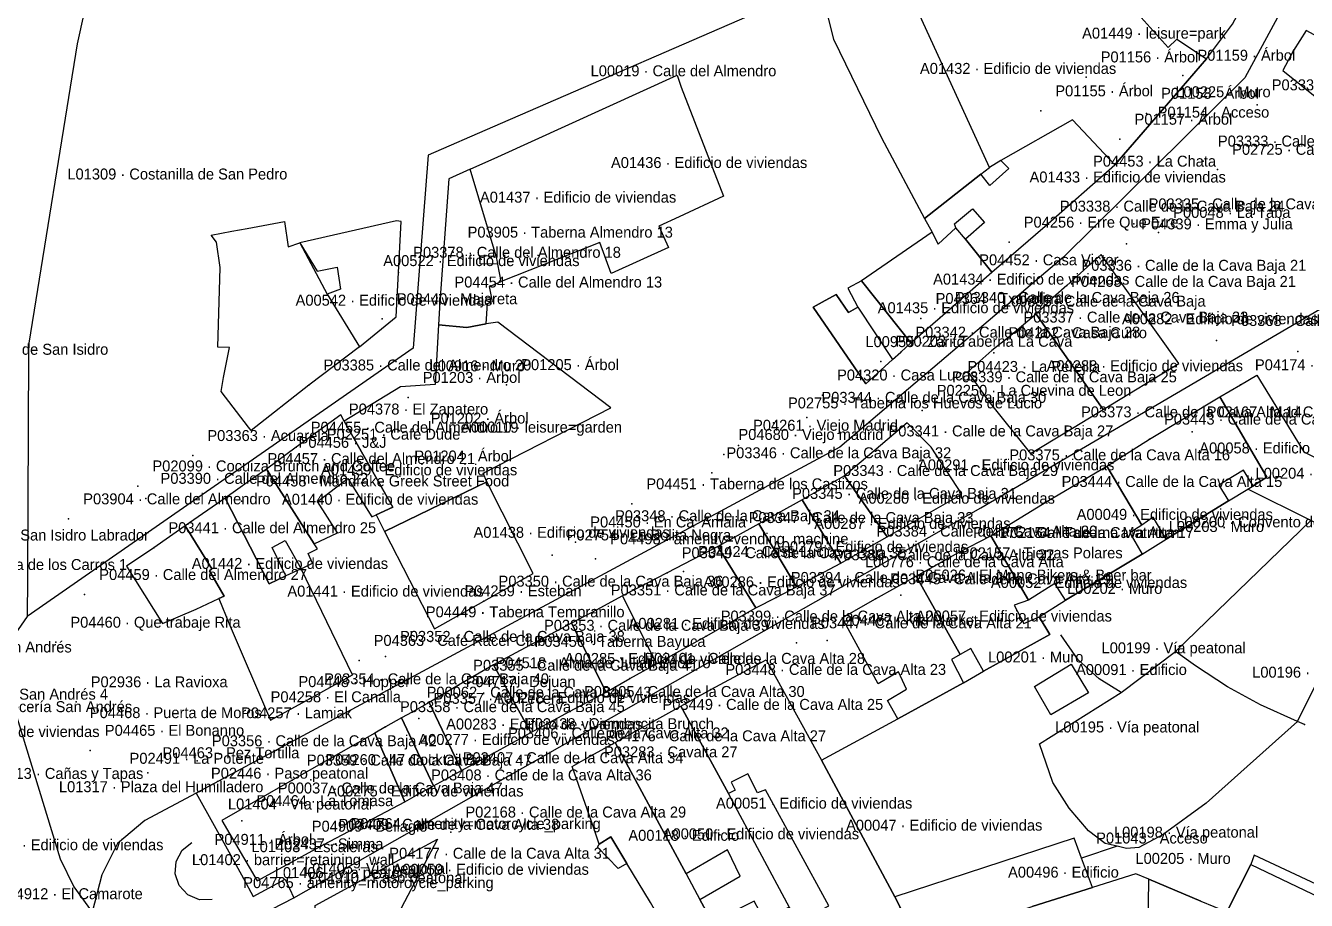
# Model space of a CAD drawing. Header units: metres. Extents: x 436207 to 441321, y 4465685 to 4475088.
# Drawn here: x 439697.8 to 439873.2, y 4473693.7 to 4473813.5 of the extents above; entities that cross this region are included whole.
import ezdxf

# ---------------------------------------------------------------- set-up
doc = ezdxf.new("R2010")
doc.units = ezdxf.units.M
for name, color, linetype, true_color in [('G_A_EDI', 7, 'CONTINUOUS', 0xa4a4a4), ('G_A_UMB', 7, 'CONTINUOUS', 0x9e6a39), ('G_A_VER', 7, 'CONTINUOUS', 0x4d745d), ('G_L_ACC', 7, 'CONTINUOUS', 0xe68241), ('G_L_BAR', 7, 'CONTINUOUS', 0x333333), ('G_L_EQU', 7, 'CONTINUOUS', 0x8e5aa4), ('G_L_VIA', 7, 'CONTINUOUS', 0x555555), ('G_P_ACC', 7, 'CONTINUOUS', 0xe68241), ('G_P_COM', 7, 'CONTINUOUS', 0xce3b37), ('G_P_EQU', 7, 'CONTINUOUS', 0x8e5aa4), ('G_P_PAT', 7, 'CONTINUOUS', 0xa63603), ('G_P_UMB', 7, 'CONTINUOUS', 0x9e6a39), ('G_P_VER', 7, 'CONTINUOUS', 0x4d745d), ('T_A_EDI', 7, 'CONTINUOUS', 0xa4a4a4), ('T_A_PAT', 7, 'CONTINUOUS', 0xa63603), ('T_A_VER', 7, 'CONTINUOUS', 0x4d745d), ('T_A_VIA', 7, 'CONTINUOUS', 0x555555), ('T_L_ACC', 7, 'CONTINUOUS', 0xe68241), ('T_L_BAR', 7, 'CONTINUOUS', 0x333333), ('T_L_EQU', 7, 'CONTINUOUS', 0x8e5aa4), ('T_L_VIA', 7, 'CONTINUOUS', 0x555555), ('T_P_ACC', 7, 'CONTINUOUS', 0xe68241), ('T_P_COM', 7, 'CONTINUOUS', 0xce3b37), ('T_P_DIR', 7, 'CONTINUOUS', 0x756bb1), ('T_P_EQU', 7, 'CONTINUOUS', 0x8e5aa4), ('T_P_PAT', 7, 'CONTINUOUS', 0xa63603), ('T_P_UMB', 7, 'CONTINUOUS', 0x9e6a39), ('T_P_VER', 7, 'CONTINUOUS', 0x4d745d)]:
    doc.layers.add(name, color=color, linetype=linetype, true_color=true_color)

msp = doc.modelspace()

# ---------------------------------------------------------------- linework, layer by layer
at = {"layer": 'G_A_EDI'}
for points in [[(439859.49, 4473808.93), (439863.03, 4473813.7), (439869.16, 4473825.17), (439866.81, 4473828.11), (439850.14, 4473824.53), (439851.27, 4473820.38), (439850.11, 4473815.05), (439854.22, 4473810.51), (439855.43, 4473811.66)], [(439820.88, 4473787.08), (439828.57, 4473793.17), (439829.77, 4473794.05), (439818.49, 4473818.71), (439812.9, 4473817.37), (439807.33, 4473816), (439808.44, 4473811.65), (439814.97, 4473798.14)], [(439873.13, 4473812.84), (439871.4, 4473810.1), (439869.94, 4473807.37), (439887.79, 4473793.02), (439888.29, 4473795.4), (439889.83, 4473802.74), (439882.38, 4473806.7), (439881.26, 4473804.28), (439878.57, 4473805.92), (439879.83, 4473808.21), (439880.26, 4473808.95)], [(439787.04, 4473806.7), (439787.58, 4473805.06), (439793.38, 4473790.16), (439787.29, 4473787.32), (439784.51, 4473786.06), (439785.84, 4473783.12), (439777.97, 4473779.58), (439776.41, 4473783.8), (439762.94, 4473778.46), (439762.47, 4473780.85), (439762.36, 4473781.4), (439762.25, 4473781.95), (439758.7, 4473793.84), (439762.45, 4473795.53)], [(439821.92, 4473785.22), (439822.73, 4473783.59), (439825.18, 4473785.83), (439824.99, 4473786.34), (439827.46, 4473788.43), (439829.09, 4473786.53), (439826.5, 4473784.26), (439830.11, 4473779.73), (439837.41, 4473786.03), (439846.94, 4473794.45), (439841.15, 4473800.6), (439831.35, 4473795.05), (439832.41, 4473793.95), (439829.84, 4473791.62), (439828.57, 4473793.17), (439820.88, 4473787.08)], [(439758.7, 4473793.84), (439755.74, 4473792.5), (439754.53, 4473775.64), (439754.35, 4473772.55), (439758.22, 4473772.16), (439760.86, 4473772.68), (439761.03, 4473775.43), (439761.72, 4473775.71), (439761.31, 4473777.76), (439762.94, 4473778.46), (439762.47, 4473780.85), (439760.06, 4473780.88), (439759.99, 4473782.02), (439762.25, 4473781.95)], [(439743.53, 4473769.54), (439736.61, 4473764.28), (439728.72, 4473758.07), (439728.33, 4473758.51), (439724.58, 4473763.39), (439724.93, 4473765.33), (439725.71, 4473769.43), (439724.12, 4473769.48), (439724.44, 4473780.36), (439723.96, 4473783.85), (439723.2, 4473784.81), (439726.06, 4473785.35), (439728.15, 4473785.74), (439733.28, 4473786.7), (439733.76, 4473783.21), (439735.36, 4473783.76), (439739.12, 4473776.75)], [(439749.22, 4473786.68), (439748.59, 4473786.79), (439735.36, 4473783.76), (439737.75, 4473779.87), (439740.49, 4473780.42), (439740.91, 4473777.43), (439739.12, 4473776.75), (439743.53, 4473769.54), (439748.53, 4473773.63), (439748.88, 4473779.71)], [(439821.92, 4473785.22), (439812.24, 4473778.55), (439819.01, 4473770.05), (439823.02, 4473773.53), (439830.11, 4473779.73), (439826.5, 4473784.26), (439825.18, 4473785.83), (439822.73, 4473783.59)], [(439845.08, 4473782.17), (439840.37, 4473777.93), (439838.51, 4473776.26), (439836.15, 4473774.01), (439845.33, 4473760.92), (439855.68, 4473767.22)], [(439812.87, 4473764.45), (439816.48, 4473767.77), (439817.64, 4473768.78), (439819.01, 4473770.05), (439812.24, 4473778.55), (439810.38, 4473777.55), (439811.76, 4473774.94), (439810.47, 4473774.2), (439808.8, 4473776.7), (439806.87, 4473775.64), (439805.65, 4473774.97)], [(439836.15, 4473774.01), (439832.42, 4473770.84), (439830.12, 4473769.01), (439826.83, 4473766.1), (439829.51, 4473762.26), (439835.39, 4473754.93), (439840.31, 4473757.86), (439845.33, 4473760.92)], [(439845.82, 4473753.18), (439851.68, 4473756.87), (439861.29, 4473762.65), (439867.76, 4473751.65), (439866.64, 4473750.97), (439865.88, 4473750.5), (439864.55, 4473752.65), (439861.18, 4473750.58), (439862.51, 4473748.43), (439853.96, 4473743.18), (439852.17, 4473746.19), (439850.64, 4473745.11)], [(439745.83, 4473746.52), (439748.11, 4473747.55), (439741.43, 4473759.36), (439740.99, 4473760.19), (439734.86, 4473755.76), (439730.8, 4473752.79), (439737.34, 4473742.55), (439740.52, 4473744.06), (439737.79, 4473748.33), (439741.93, 4473751.51), (439745.21, 4473746.23)], [(439818.49, 4473759.12), (439813.95, 4473755.25), (439809.95, 4473751.87), (439815.79, 4473743.5), (439826, 4473749.34), (439821.78, 4473755.79)], [(439829.94, 4473743.62), (439837.65, 4473748.33), (439845.82, 4473753.18), (439850.64, 4473745.11), (439848.99, 4473744.05), (439850.69, 4473741.15), (439840.18, 4473734.81), (439838.74, 4473737.1), (439835.12, 4473734.85)], [(439730.8, 4473752.79), (439728.93, 4473751.47), (439725.16, 4473748.81), (439731.14, 4473737.05), (439733.45, 4473738.18), (439731.59, 4473742.03), (439733.34, 4473742.99), (439735.53, 4473739.14), (439737.09, 4473739.91), (439736.49, 4473741.24), (439737.78, 4473741.86), (439737.34, 4473742.55)], [(439809.95, 4473751.87), (439806.39, 4473749.83), (439804.14, 4473748.59), (439809.44, 4473739.91), (439812.31, 4473741.54), (439815.79, 4473743.5)], [(439760.95, 4473751.03), (439746.96, 4473744.25), (439753.8, 4473730.89), (439760.56, 4473734.68), (439767.32, 4473738.48)], [(439742.57, 4473724.6), (439735.53, 4473739.14), (439733.45, 4473738.18), (439731.14, 4473737.05), (439725.16, 4473748.81), (439719.68, 4473744.99), (439723.3, 4473739.12), (439723, 4473738.83), (439725.01, 4473735.39), (439724.25, 4473735.05), (439725.7, 4473731.59), (439731.33, 4473718.39), (439736.69, 4473721.31)], [(439804.14, 4473748.59), (439800.76, 4473746.7), (439798.18, 4473745.27), (439803.34, 4473736.65), (439806.42, 4473738.29), (439809.44, 4473739.91)], [(439719.68, 4473744.99), (439715.37, 4473742), (439711.64, 4473739.47), (439716.57, 4473731.63), (439721.19, 4473733.61), (439724.25, 4473735.05), (439725.01, 4473735.39), (439723, 4473738.83), (439723.3, 4473739.12)], [(439798.18, 4473745.27), (439794.81, 4473743.39), (439792.6, 4473742.16), (439797.79, 4473733.76), (439800.58, 4473735.19), (439803.34, 4473736.65)], [(439829.94, 4473743.62), (439835.12, 4473734.85), (439833.17, 4473734.14), (439834.5, 4473731.65), (439836.59, 4473732.56), (439838.03, 4473730.12), (439828.97, 4473725.09), (439827.22, 4473728.21), (439825.78, 4473727.4), (439819.76, 4473738.12), (439825.54, 4473741.34)], [(439792.6, 4473742.16), (439785.64, 4473738.58), (439779.55, 4473735.42), (439784.17, 4473726.13), (439790.98, 4473729.9), (439797.79, 4473733.76)], [(439819.76, 4473738.12), (439825.78, 4473727.4), (439824.59, 4473726.71), (439826.2, 4473723.51), (439817.25, 4473718.6), (439815.82, 4473721.11), (439818.42, 4473722.63), (439817.33, 4473725.01), (439814.54, 4473723.36), (439809.59, 4473732.42), (439814.19, 4473735)], [(439779.55, 4473735.42), (439775.93, 4473733.48), (439772.55, 4473731.67), (439777.29, 4473722.24), (439780.52, 4473724.11), (439784.17, 4473726.13)], [(439772.55, 4473731.67), (439766.79, 4473728.64), (439761.87, 4473725.96), (439766.97, 4473716.69), (439772.26, 4473719.58), (439777.29, 4473722.24)], [(439799.19, 4473726.66), (439806.77, 4473712.91), (439816.83, 4473694.2), (439817.58, 4473692.71), (439800.53, 4473683.44), (439800.68, 4473681.23), (439792.01, 4473678.18), (439787.94, 4473685.41), (439791.45, 4473687.23), (439793.83, 4473682.7), (439799.26, 4473685.61), (439796.9, 4473690.01), (439798.94, 4473691.04), (439802.34, 4473692.78), (439803.5, 4473690.69), (439807.77, 4473693), (439799.09, 4473708.88), (439798.02, 4473708.47), (439796.69, 4473711.07), (439794.41, 4473709.89), (439794.97, 4473708.83), (439794.03, 4473708.34), (439787.54, 4473720.32), (439791.62, 4473722.6)], [(439761.87, 4473725.96), (439757.09, 4473723.17), (439753.06, 4473720.81), (439757.51, 4473711.53), (439761.86, 4473713.9), (439764.19, 4473715.17), (439766.97, 4473716.69)], [(439835.96, 4473723), (439840.96, 4473726.05), (439843.31, 4473722.16), (439838.19, 4473719.12)], [(439753.06, 4473720.81), (439750.72, 4473719.48), (439749.3, 4473718.71), (439753.68, 4473709.43), (439755.66, 4473710.51), (439757.51, 4473711.53)], [(439793.24, 4473688.15), (439790.12, 4473693.86), (439795.64, 4473697.04), (439793.89, 4473700.65), (439788.24, 4473697.35), (439778.51, 4473715.33), (439783.01, 4473717.81), (439787.54, 4473720.32), (439794.03, 4473708.34), (439794.24, 4473707.93), (439802.34, 4473692.78), (439798.94, 4473691.04), (439797.57, 4473693.6), (439795.3, 4473692.49), (439796.81, 4473689.96)], [(439749.3, 4473718.71), (439747.07, 4473717.5), (439745.62, 4473716.6), (439749.72, 4473707.22), (439751.33, 4473708.15), (439753.68, 4473709.43)], [(439745.62, 4473716.6), (439734.32, 4473710.18), (439724.67, 4473704.68), (439729.5, 4473696.41), (439738.66, 4473701.39), (439749.72, 4473707.22)], [(439778.51, 4473715.33), (439788.24, 4473697.35), (439790.12, 4473693.86), (439793.24, 4473688.15), (439791.45, 4473687.23), (439787.94, 4473685.41), (439787.52, 4473686.15), (439789.21, 4473686.94), (439787.42, 4473690.4), (439785.68, 4473689.36), (439783.37, 4473693.44), (439780.15, 4473698.76), (439777.92, 4473702.44), (439776.35, 4473701.42), (439775.6, 4473703.61), (439772.65, 4473712.06), (439775.18, 4473713.51)], [(439745.16, 4473684.95), (439740.94, 4473687.36), (439737.67, 4473689.23), (439737.47, 4473693.04), (439745.6, 4473697.43), (439754.21, 4473702.09)], [(439777.92, 4473702.44), (439780.15, 4473698.76), (439778.95, 4473698.1), (439776.12, 4473701), (439776.35, 4473701.42)], [(439835.63, 4473692.87), (439843.87, 4473695.48), (439842.38, 4473699.51), (439841.37, 4473702.25), (439816.83, 4473694.2), (439817.58, 4473692.71), (439820.25, 4473688.01), (439826.37, 4473689.86)]]:
    msp.add_lwpolyline(points, close=True, dxfattribs=at)
at = {"layer": 'G_A_UMB'}
msp.add_lwpolyline([(439873.91, 4473658.77), (439860.92, 4473660.6), (439854.4, 4473661.46), (439847.26, 4473662.44), (439847.56, 4473666.87), (439849.29, 4473666.87), (439849.31, 4473670.47), (439849.33, 4473672.79), (439849.34, 4473674.74), (439849.36, 4473677.61), (439849.43, 4473682.13), (439849.57, 4473689.93), (439851.52, 4473689.85), (439851.6, 4473696.65), (439858.72, 4473693.64), (439862.25, 4473692.16), (439865.54, 4473698.62), (439882.43, 4473690.56)], dxfattribs=at)
at = {"layer": 'G_A_VER'}
for points in [[(439818.49, 4473818.71), (439839.65, 4473822.56), (439850.14, 4473824.53), (439851.27, 4473820.38), (439850.11, 4473815.05), (439854.22, 4473810.51), (439855.43, 4473811.66), (439859.49, 4473808.93), (439850.8, 4473798.9), (439846.94, 4473794.45), (439841.15, 4473800.6), (439831.35, 4473795.05), (439829.77, 4473794.05)], [(439741.43, 4473759.36), (439748.11, 4473747.55), (439745.83, 4473746.52), (439746.96, 4473744.25), (439760.95, 4473751.03), (439760.46, 4473752.2), (439777.93, 4473761.17), (439762.47, 4473772.88), (439760.86, 4473772.68), (439758.22, 4473772.16), (439754.35, 4473772.55), (439753.9, 4473764.34), (439749.13, 4473764.03)]]:
    msp.add_lwpolyline(points, close=True, dxfattribs=at)
at = {"layer": 'G_L_ACC'}
msp.add_lwpolyline([(439725.86, 4473699.95), (439727.63, 4473696.72)], dxfattribs=at)
at = {"layer": 'G_L_BAR'}
for points in [[(439846.94, 4473794.45), (439850.8, 4473798.9), (439859.49, 4473808.93)], [(439754.35, 4473772.55), (439753.9, 4473764.34), (439749.13, 4473764.03), (439741.43, 4473759.36)], [(439862.51, 4473748.43), (439865.15, 4473750.05), (439865.88, 4473750.5)], [(439850.69, 4473741.15), (439853.96, 4473743.18)], [(439836.59, 4473732.56), (439840.18, 4473734.81)], [(439826.2, 4473723.51), (439828.97, 4473725.09)], [(439723.34, 4473693.84), (439721.62, 4473693.82), (439720.04, 4473694.5), (439718.86, 4473695.76), (439718.3, 4473697.37), (439718.42, 4473699.07), (439719.23, 4473700.58), (439720.58, 4473701.64)], [(439851.6, 4473696.65), (439849.8, 4473697.37), (439843.87, 4473695.48)]]:
    msp.add_lwpolyline(points, dxfattribs=at)
at = {"layer": 'G_L_EQU'}
for points in [[(439811.76, 4473774.94), (439816.48, 4473767.77), (439812.87, 4473764.45), (439805.65, 4473774.97), (439806.87, 4473775.64), (439808.8, 4473776.7), (439810.47, 4473774.2), (439811.76, 4473774.94)], [(439817.58, 4473692.71), (439816.83, 4473694.2), (439806.77, 4473712.91), (439817.25, 4473718.6), (439826.2, 4473723.51), (439828.97, 4473725.09), (439838.03, 4473730.12), (439836.59, 4473732.56), (439840.18, 4473734.81), (439850.69, 4473741.15), (439853.96, 4473743.18), (439862.51, 4473748.43), (439865.15, 4473750.05), (439865.88, 4473750.5), (439866.64, 4473750.97), (439867.76, 4473751.65), (439861.29, 4473762.65), (439864.12, 4473764.31), (439866.37, 4473765.64), (439872.81, 4473755.15), (439883.77, 4473749.69)], [(439883.1, 4473691.92), (439866.03, 4473699.9), (439865.54, 4473698.62), (439862.25, 4473692.16)], [(439858.72, 4473693.64), (439851.6, 4473696.65), (439849.8, 4473697.37), (439843.87, 4473695.48), (439835.63, 4473692.87)]]:
    msp.add_lwpolyline(points, dxfattribs=at)
at = {"layer": 'G_L_VIA'}
for points in [[(439920.06, 4473914.28), (439915.41, 4473903.03), (439914.72, 4473901.77), (439881.13, 4473836.64), (439864.74, 4473806.33), (439839.93, 4473781.8), (439809.28, 4473755.77), (439721.19, 4473708.39), (439714.14, 4473704.66), (439710.41, 4473701.5), (439708.24, 4473697.23), (439706.95, 4473692.1), (439708.28, 4473680.98), (439708.03, 4473676.02), (439707.43, 4473672.07)], [(439712.91, 4473847.39), (439704.86, 4473810.99), (439698.24, 4473770.03), (439698.23, 4473768.63), (439698.06, 4473737.84), (439698.03, 4473732.59)], [(439881.13, 4473836.64), (439839.5, 4473826.84), (439832.53, 4473825.08), (439802.78, 4473817.44), (439761.74, 4473799.59), (439752.92, 4473795.75), (439750.89, 4473769.35), (439698.03, 4473732.59)], [(439728.53, 4473690.99), (439734.54, 4473694.09), (439828.59, 4473747.48), (439886.15, 4473781.22), (439888.2, 4473783.7), (439889.99, 4473787.17)], [(439871.96, 4473718.21), (439883.28, 4473740.99), (439873.78, 4473745.72), (439865.15, 4473750.05)], [(439871.96, 4473718.21), (439859.46, 4473707.04), (439853.54, 4473702.75), (439850.23, 4473700.97), (439848.55, 4473700.84), (439847.25, 4473701.13), (439845.61, 4473701.5), (439843.32, 4473703.26), (439840.68, 4473706.34), (439838.47, 4473709.86), (439836.62, 4473715.17), (439847.81, 4473722.2), (439855.24, 4473727.81), (439873.78, 4473745.72)], [(439698.03, 4473732.59), (439695.99, 4473729.64), (439695.44, 4473726.37), (439695.59, 4473722.12), (439702.57, 4473699.43), (439704.4, 4473695.56), (439706.95, 4473692.1), (439712.33, 4473687.27), (439714.29, 4473686.26), (439716.24, 4473685.83)], [(439847.81, 4473722.2), (439844.77, 4473724.08), (439841.9, 4473726.64), (439839.55, 4473730.07)], [(439872.9, 4473717.8), (439871.96, 4473718.21), (439866.9, 4473720.5), (439862.37, 4473722.98), (439857.98, 4473725.86), (439855.24, 4473727.81)], [(439721.19, 4473708.39), (439725.86, 4473699.95)], [(439847.25, 4473701.13), (439842.38, 4473699.51)], [(439727.63, 4473696.72), (439728.98, 4473694.26), (439733.35, 4473696.64)], [(439733.35, 4473696.64), (439734.54, 4473694.09)]]:
    msp.add_lwpolyline(points, dxfattribs=at)
at = {"layer": 'G_P_ACC'}
for p in [(439721.19, 4473708.39), (439734.54, 4473694.09)]:
    msp.add_point(p, dxfattribs=at)
at = {"layer": 'G_P_COM'}
for p in [(439838.95, 4473775.73), (439817.64, 4473768.78), (439715.37, 4473742), (439823.71, 4473738.56), (439807.56, 4473729.32), (439760.16, 4473723.51), (439729.87, 4473698.71)]:
    msp.add_point(p, dxfattribs=at)
at = {"layer": 'G_P_EQU'}
for p in [(439841.96, 4473792.19), (439852.93, 4473785.18), (439832.47, 4473783.84), (439756.33, 4473782.47), (439746.63, 4473773.35), (439820.4, 4473773.39), (439830.38, 4473768.7), (439814.92, 4473767.53), (439820.55, 4473760.81), (439740.08, 4473758.25), (439857.52, 4473757.86), (439737.05, 4473754.81), (439793.41, 4473754.77), (439795.41, 4473756.03), (439720.7, 4473754.62), (439733.19, 4473753.69), (439713.18, 4473750.46), (439780.8, 4473748.01), (439703.71, 4473745.95), (439773.12, 4473742.79), (439769.89, 4473741.01), (439829.25, 4473741.34), (439775.85, 4473740.48), (439817.64, 4473735.52), (439755.88, 4473733.36), (439750.61, 4473730.48), (439701.95, 4473729.06), (439743.47, 4473726.57), (439765.49, 4473726.44), (439733.17, 4473720.93), (439729.36, 4473718.85), (439751.67, 4473718.64), (439725.33, 4473716.65), (439706.67, 4473714.26), (439714.56, 4473711.19), (439775, 4473711.31), (439736.86, 4473710.25), (439730.35, 4473706.36), (439727.42, 4473704.63), (439735, 4473701.13), (439740.28, 4473701.49)]:
    msp.add_point(p, dxfattribs=at)
at = {"layer": 'G_P_PAT'}
msp.add_point((439704.62, 4473716.68), dxfattribs=at)
at = {"layer": 'G_P_UMB'}
for p in [(439871.4, 4473810.1), (439866.42, 4473802.64), (439850.8, 4473798.9), (439859.05, 4473794.94), (439861, 4473793.81), (439849.56, 4473786.34), (439837.41, 4473786.03), (439848.55, 4473783.6), (439748.88, 4473779.71), (439826.37, 4473778.68), (439840.37, 4473777.93), (439754.53, 4473775.64), (439823.02, 4473773.53), (439832.42, 4473770.84), (439860.86, 4473770.37), (439872.01, 4473768.89), (439736.61, 4473764.28), (439824.76, 4473764.08), (439864.12, 4473764.31), (439806.91, 4473762.91), (439822.65, 4473762.66), (439800.19, 4473759.09), (439804.77, 4473759.85), (439840.31, 4473757.86), (439851.68, 4473756.87), (439734.86, 4473755.76), (439813.95, 4473755.25), (439728.93, 4473751.47), (439791.76, 4473752.26), (439830.49, 4473751.98), (439806.39, 4473749.83), (439714.29, 4473748.76), (439727.36, 4473748.4), (439837.65, 4473748.33), (439800.76, 4473746.7), (439776.51, 4473743.64), (439794.81, 4473743.39), (439812.31, 4473741.54), (439825.54, 4473741.34), (439785.64, 4473738.58), (439787.9, 4473738.75), (439806.42, 4473738.29), (439705.9, 4473735.59), (439760.56, 4473734.68), (439800.58, 4473735.19), (439814.19, 4473735), (439775.93, 4473733.48), (439766.79, 4473728.64), (439790.98, 4473729.9), (439803.35, 4473728.97), (439747.08, 4473727.12), (439757.09, 4473723.17), (439780.52, 4473724.11), (439791.62, 4473722.6), (439704.74, 4473720.9), (439736.69, 4473721.31), (439756.06, 4473720.93), (439772.26, 4473719.58), (439750.72, 4473719.48), (439747.07, 4473717.5), (439783.01, 4473717.81), (439872.9, 4473717.8), (439764.19, 4473715.17), (439721.32, 4473712.83), (439761.86, 4473713.9), (439775.18, 4473713.51), (439710.05, 4473710.43), (439734.32, 4473710.18), (439755.66, 4473710.51), (439751.33, 4473708.15), (439756.03, 4473703.07), (439738.66, 4473701.39), (439842.38, 4473699.51), (439745.6, 4473697.43)]:
    msp.add_point(p, dxfattribs=at)
at = {"layer": 'G_P_VER'}
for p in [(439843, 4473806.46), (439856.25, 4473806.69), (439836.79, 4473801.82), (439851.27, 4473801.48), (439847.64, 4473797.93), (439763.67, 4473764.33), (439750.19, 4473762.58), (439751.29, 4473757.01), (439749.03, 4473751.82), (439721.68, 4473699.33)]:
    msp.add_point(p, dxfattribs=at)

# ---------------------------------------------------------------- texts
at = {"layer": 'T_A_EDI'}
for s, p in [('A01432 · Edificio de viviendas', (439820.26, 4473806.89)), ('A01436 · Edificio de viviendas', (439777.96, 4473794)), ('A01433 · Edificio de viviendas', (439835.26, 4473792.02)), ('A01437 · Edificio de viviendas', (439760.02, 4473789.26)), ('A00522 · Edificio de viviendas', (439746.78, 4473780.57)), ('A01434 · Edificio de viviendas', (439822.06, 4473778.04)), ('A00542 · Edificio de viviendas', (439734.78, 4473775.15)), ('A01435 · Edificio de viviendas', (439814.48, 4473774.12)), ('A00282 · Edificio de viviendas', (439847.91, 4473772.61)), ('A00288 · Edificio de viviendas', (439837.61, 4473766.18)), ('A00058 · Edificio de viviendas', (439858.5, 4473754.92)), ('A01439 · Edificio de viviendas', (439738.25, 4473751.92)), ('A00291 · Edificio de viviendas', (439820, 4473752.61)), ('A01440 · Edificio de viviendas', (439732.92, 4473747.9)), ('A00280 · Edificio de viviendas', (439811.86, 4473748.04)), ('A00287 · Edificio de viviendas', (439805.79, 4473744.59)), ('A00049 · Edificio de viviendas', (439841.71, 4473745.83)), ('A01438 · Edificio de viviendas', (439759.14, 4473743.37)), ('A00279 · Edificio de viviendas', (439800, 4473741.41)), ('A01442 · Edificio de viviendas', (439720.57, 4473739.11)), ('A00286 · Edificio de viviendas', (439790.62, 4473736.59)), ('A00052 · Edificio de viviendas', (439829.97, 4473736.5)), ('A01441 · Edificio de viviendas', (439733.66, 4473735.32)), ('A00281 · Edificio de viviendas', (439780.37, 4473730.9)), ('A00057 · Edificio de viviendas', (439819.67, 4473731.91)), ('A00285 · Edificio de viviendas', (439771.63, 4473726.1)), ('A00091 · Edificio', (439841.63, 4473724.58)), ('A00278 · Edificio de viviendas', (439761.94, 4473720.75)), ('A00283 · Edificio de viviendas', (439755.39, 4473717.12)), ('A00497 · Edificio de viviendas', (439681.07, 4473716.09)), ('A00277 · Edificio de viviendas', (439751.59, 4473715.01)), ('A00275 · Edificio de viviendas', (439739.11, 4473707.95)), ('A00051 · Edificio de viviendas', (439792.34, 4473706.29)), ('A00047 · Edificio de viviendas', (439810.14, 4473703.27)), ('A01403 · Edificio de viviendas', (439689.82, 4473700.59)), ('A00118 · Edificio', (439780.34, 4473701.88)), ('A00050 · Edificio de viviendas', (439785.05, 4473702.09)), ('A00059 · Edificio de viviendas', (439748.06, 4473697.23)), ('A00496 · Edificio', (439832.32, 4473696.84))]:
    msp.add_text(s, height=1.5, dxfattribs=at).set_placement(p)
at = {"layer": 'T_A_PAT'}
msp.add_text('A01414 · Museo de San Isidro', height=1.5, dxfattribs=at).set_placement((439682.04, 4473768.43))
at = {"layer": 'T_A_VER'}
for s, p in [('A01449 · leisure=park', (439842.46, 4473811.72)), ('A00010 · leisure=garden', (439757.44, 4473757.78))]:
    msp.add_text(s, height=1.5, dxfattribs=at).set_placement(p)
at = {"layer": 'T_A_VIA'}
msp.add_text('A01467 · Plaza de San Andrés', height=1.5, dxfattribs=at).set_placement((439676.59, 4473727.67))
at = {"layer": 'T_L_ACC'}
msp.add_text('L01403 · Escaleras', height=1.5, dxfattribs=at).set_placement((439728.74, 4473700.33))
at = {"layer": 'T_L_BAR'}
for s, p in [('L00225 · Muro', (439855.22, 4473803.69)), ('L00916 · Muro', (439753.12, 4473766.16)), ('L00204 · Muro', (439866.2, 4473751.46)), ('L00203 · Muro', (439854.32, 4473744.17)), ('L00202 · Muro', (439840.39, 4473735.69)), ('L00201 · Muro', (439829.58, 4473726.3)), ('L01402 · barrier=retaining_wall', (439720.59, 4473698.55)), ('L00205 · Muro', (439849.76, 4473698.72))]:
    msp.add_text(s, height=1.5, dxfattribs=at).set_placement(p)
at = {"layer": 'T_L_EQU'}
for s, p in [('L00955 · Zarito', (439812.79, 4473769.48)), ('L00200 · Convento de La Latina', (439855.34, 4473744.8))]:
    msp.add_text(s, height=1.5, dxfattribs=at).set_placement(p)
at = {"layer": 'T_L_VIA'}
for s, p in [('L00019 · Calle del Almendro', (439775.17, 4473806.56)), ('L01309 · Costanilla de San Pedro', (439703.54, 4473792.43)), ('L00885 · Calle de la Cava Baja', (439831.6, 4473775.03)), ('L00776 · Calle de la Cava Alta', (439812.73, 4473739.34)), ('L00199 · Vía peatonal', (439845.12, 4473727.55)), ('L00196 · Vía peatonal', (439865.74, 4473724.22)), ('L00195 · Vía peatonal', (439838.77, 4473716.72)), ('L01317 · Plaza del Humilladero', (439702.38, 4473708.54)), ('L01404 · Vía peatonal', (439725.52, 4473706.17)), ('L00198 · Vía peatonal', (439846.82, 4473702.32)), ('L01405 · Vía peatonal', (439735.94, 4473697.36)), ('L01406 · Vía peatonal', (439731.93, 4473696.78))]:
    msp.add_text(s, height=1.5, dxfattribs=at).set_placement(p)
at = {"layer": 'T_P_ACC'}
for s, p in [('P02446 · Paso peatonal', (439723.19, 4473710.39)), ('P04910 · Paso peatonal', (439736.54, 4473696.09))]:
    msp.add_text(s, height=1.5, dxfattribs=at).set_placement(p)
at = {"layer": 'T_P_COM'}
for s, p in [('P04263 · Calle de la Cava Baja 21', (439840.95, 4473777.73)), ('P03342 · Calle de la Cava Baja 28', (439819.64, 4473770.78)), ('P03441 · Calle del Almendro 25', (439717.37, 4473744)), ('P02157 · Tierras Polares', (439825.71, 4473740.56)), ('P04467 · Kiki Market', (439809.56, 4473731.32)), ('P04518 · Alma de Julián Becerro', (439762.16, 4473725.51)), ('P02437 · Simma', (439731.87, 4473700.71))]:
    msp.add_text(s, height=1.5, dxfattribs=at).set_placement(p)
at = {"layer": 'T_P_DIR'}
msp.add_text('P01008 · Plaza de los Carros 1', height=1.5, dxfattribs=at).set_placement((439683.84, 4473738.96))
at = {"layer": 'T_P_EQU'}
for s, p in [('P04453 · La Chata', (439843.96, 4473794.19)), ('P00048 · La Taba', (439854.93, 4473787.18)), ('P04256 · Erre Que Erre', (439834.47, 4473785.84)), ('P03905 · Taberna Almendro 13', (439758.33, 4473784.47)), ('P03440 · Majareta', (439748.63, 4473775.35)), ('P04364 · Txakolina', (439822.4, 4473775.39)), ('P04262 · Casa Curro', (439832.38, 4473770.7)), ('P00203 · Taberna La Cava', (439816.92, 4473769.53)), ('P02250 · La Cuevina de Leon', (439822.55, 4473762.81)), ('P04378 · El Zapatero', (439742.08, 4473760.25)), ('P02167 · Mad Café', (439859.52, 4473759.86)), ('P03363 · Acuarela', (439722.7, 4473756.62)), ('P02251 · Café Dude', (439739.05, 4473756.81)), ('P04680 · Viejo madrid', (439795.41, 4473756.77)), ('P04261 · Viejo Madrid', (439797.41, 4473758.03)), ('P04456 · J&J', (439735.19, 4473755.69)), ('P02099 · Cocuiza Brunch and Coffee', (439715.18, 4473752.46)), ('P04451 · Taberna de los Castizos', (439782.8, 4473750.01)), ('P03904 · Calle del Almendro', (439705.71, 4473747.95)), ("P04450 · En Ca' Amalia", (439775.12, 4473744.79)), ('P02754 · La Bolita Negra', (439771.89, 4473743.01)), ('P02154 · Taberna Matritum', (439831.25, 4473743.34)), ('P04498 · amenity=vending_machine', (439777.85, 4473742.48)), ('P05026 · El Mono Bikers & Beer bar', (439819.64, 4473737.52)), ('P04259 · Esteban', (439757.88, 4473735.36)), ('P04449 · Taberna Tempranillo', (439752.61, 4473732.48)), ('P04460 · Que trabaje Rita', (439703.95, 4473731.06)), ('P04363 · Café Racer Club', (439745.47, 4473728.57)), ('P03456 · Taberna Bayuca', (439767.49, 4473728.44)), ('P04448 · Hopper', (439735.17, 4473722.93)), ('P04258 · El Canalla', (439731.36, 4473720.85)), ('P03357 · La Pecera', (439753.67, 4473720.64)), ('P04466 · Cervecería San Andrés', (439682.86, 4473719.5)), ('P04257 · Lamiak', (439727.33, 4473718.65)), ('P04465 · El Bonanno', (439708.67, 4473716.26)), ('P04463 · Pez Tortilla', (439716.56, 4473713.19)), ('P03283 · Cavalta 27', (439777, 4473713.31)), ('P04260 · 47 Cocktail Bar', (439738.86, 4473712.25)), ('P00037 · Calle de la Cava Baja 47', (439732.35, 4473708.36)), ('P04464 · La Tomasa', (439729.42, 4473706.63)), ('P04909 · Bellagio', (439737, 4473703.13)), ('P04764 · amenity=motorcycle_parking', (439742.28, 4473703.49)), ('P04765 · amenity=motorcycle_parking', (439727.61, 4473695.41))]:
    msp.add_text(s, height=1.5, dxfattribs=at).set_placement(p)
at = {"layer": 'T_P_PAT'}
for s, p in [('P04620 · San Isidro Labrador', (439688.39, 4473743)), ('P04468 · Puerta de Moros', (439706.62, 4473718.68))]:
    msp.add_text(s, height=1.5, dxfattribs=at).set_placement(p)
at = {"layer": 'T_P_UMB'}
for s, p in [('P03331 · Calle de la Cava Baja 15', (439868.42, 4473804.64)), ('P01154 · Acceso', (439852.8, 4473800.9)), ('P03333 · Calle de la Cava Baja 17', (439861.05, 4473796.94)), ('P02725 · Cava Baja 17', (439863, 4473795.81)), ('P03335 · Calle de la Cava Baja 19', (439851.56, 4473788.34)), ('P03338 · Calle de la Cava Baja 24', (439839.41, 4473788.03)), ('P04339 · Emma y Julia', (439850.55, 4473785.6)), ('P03378 · Calle del Almendro 18', (439750.88, 4473781.71)), ('P04452 · Casa Victor', (439828.37, 4473780.68)), ('P03336 · Calle de la Cava Baja 21', (439842.37, 4473779.93)), ('P04454 · Calle del Almendro 13', (439756.53, 4473777.64)), ('P03340 · Calle de la Cava Baja 26', (439825.02, 4473775.53)), ('P03337 · Calle de la Cava Baja 23', (439834.42, 4473772.84)), ('P03368 · Calle de la Cava Alta 10', (439862.86, 4473772.37)), ('P03385 · Calle del Almendro 20', (439738.61, 4473766.28)), ('P04423 · La Perejila', (439826.76, 4473766.08)), ('P04174 · Calle de la Cava Alta 11', (439866.12, 4473766.31)), ('P04320 · Casa Lucas', (439808.91, 4473764.91)), ('P03339 · Calle de la Cava Baja 25', (439824.65, 4473764.66)), ('P03344 · Calle de la Cava Baja 30', (439806.77, 4473761.85)), ('P02755 · Taberna los Huevos de Lucio', (439802.19, 4473761.09)), ('P03373 · Calle de la Cava Alta 14', (439842.31, 4473759.86)), ('P03443 · Calle de la Cava Alta 13', (439853.68, 4473758.87)), ('P04455 · Calle del Almendro 19', (439736.86, 4473757.76)), ('P03341 · Calle de la Cava Baja 27', (439815.95, 4473757.25)), ('P04457 · Calle del Almendro 21', (439730.93, 4473753.47)), ('P03346 · Calle de la Cava Baja 32', (439793.76, 4473754.26)), ('P03375 · Calle de la Cava Alta 16', (439832.49, 4473753.98)), ('P03343 · Calle de la Cava Baja 29', (439808.39, 4473751.83)), ('P03390 · Calle del Almendro 22', (439716.29, 4473750.76)), ('P04458 · Mandrake Greek Street Food', (439729.36, 4473750.4)), ('P03444 · Calle de la Cava Alta 15', (439839.65, 4473750.33)), ('P03345 · Calle de la Cava Baja 31', (439802.76, 4473748.7)), ('P03348 · Calle de la Cava Baja 34', (439778.51, 4473745.64)), ('P03347 · Calle de la Cava Baja 33', (439796.81, 4473745.39)), ('P03384 · Calle de la Cava Alta 20', (439814.31, 4473743.54)), ('P04175 · Calle de la Cava Alta 17', (439827.54, 4473743.34)), ('P03349 · Calle de la Cava Baja 35', (439787.64, 4473740.58)), ('P04424 · Casa Lucio', (439789.9, 4473740.75)), ('P03389 · Calle de la Cava Alta 22', (439808.42, 4473740.29)), ('P04459 · Calle del Almendro 27', (439707.9, 4473737.59)), ('P03350 · Calle de la Cava Baja 36', (439762.56, 4473736.68)), ('P03394 · Calle de la Cava Alta 24', (439802.58, 4473737.19)), ('P03445 · Calle de la Cava Alta 19', (439816.19, 4473737)), ('P03351 · Calle de la Cava Baja 37', (439777.93, 4473735.48)), ('P03353 · Calle de la Cava Baja 39', (439768.79, 4473730.64)), ('P03399 · Calle de la Cava Alta 26', (439792.98, 4473731.9)), ('P03447 · Calle de la Cava Alta 21', (439805.35, 4473730.97)), ('P03352 · Calle de la Cava Baja 38', (439749.08, 4473729.12)), ('P03355 · Calle de la Cava Baja 41', (439759.09, 4473725.17)), ('P03401 · Calle de la Cava Alta 28', (439782.52, 4473726.11)), ('P03354 · Calle de la Cava Baja 40', (439738.69, 4473723.31)), ('P03448 · Calle de la Cava Alta 23', (439793.62, 4473724.6)), ('P02936 · La Ravioxa', (439706.74, 4473722.9)), ('P04717 · Dejuan', (439758.06, 4473722.93)), ('P03405 · Calle de la Cava Alta 30', (439774.26, 4473721.58)), ('P04216 · Plaza de San Andrés 4', (439679.88, 4473721.21)), ('P00062 · Calle de la Cava Baja 43', (439752.72, 4473721.48)), ('P03449 · Calle de la Cava Alta 25', (439785.01, 4473719.81)), ('P03358 · Calle de la Cava Baja 45', (439749.07, 4473719.5)), ('P03438 · Carmencita Brunch', (439766.19, 4473717.17)), ('P03356 · Calle de la Cava Baja 42', (439723.32, 4473714.83)), ('P03406 · Calle de la Cava Alta 32', (439763.86, 4473715.9)), ('P04176 · Calle de la Cava Alta 27', (439777.18, 4473715.51)), ('P02491 · La Potente', (439712.05, 4473712.43)), ('P03359 · Calle de la Cava Baja 47', (439736.32, 4473712.18)), ('P03407 · Calle de la Cava Alta 34', (439757.66, 4473712.51)), ('P04913 · Cañas y Tapas', (439691.75, 4473710.36)), ('P03408 · Calle de la Cava Alta 36', (439753.33, 4473710.15)), ('P02168 · Calle de la Cava Alta 29', (439758.03, 4473705.07)), ('P03409 · Calle de la Cava Alta 38', (439740.66, 4473703.39)), ('P01043 · Acceso', (439844.38, 4473701.51)), ('P04177 · Calle de la Cava Alta 31', (439747.6, 4473699.43)), ('P04912 · El Camarote', (439694.01, 4473693.89))]:
    msp.add_text(s, height=1.5, dxfattribs=at).set_placement(p)
at = {"layer": 'T_P_VER'}
for s, p in [('P01156 · Árbol', (439845, 4473808.46)), ('P01159 · Árbol', (439858.25, 4473808.69)), ('P01155 · Árbol', (439838.79, 4473803.82)), ('P01158 · Árbol', (439853.27, 4473803.48)), ('P01157 · Árbol', (439849.64, 4473799.93)), ('P01205 · Árbol', (439765.67, 4473766.33)), ('P01203 · Árbol', (439752.19, 4473764.58)), ('P01202 · Árbol', (439753.29, 4473759.01)), ('P01204 · Árbol', (439751.03, 4473753.82)), ('P04911 · Árbol', (439723.68, 4473701.33))]:
    msp.add_text(s, height=1.5, dxfattribs=at).set_placement(p)

doc.saveas('drawing.dxf')
